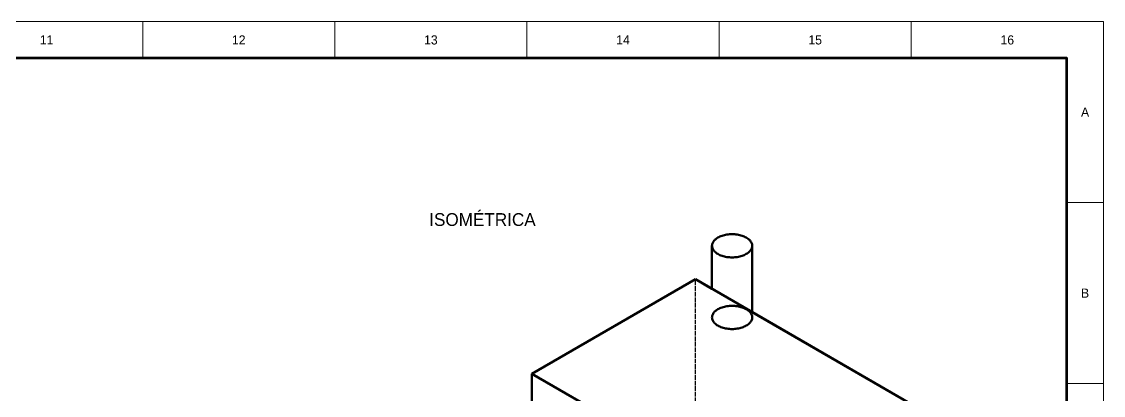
# Model space of a CAD drawing. Header units: millimetres. Extents: x 0 to 841, y 0 to 594.
# Drawn here: x 545.1 to 841, y 491.8 to 594 of the extents above; entities that cross this region are included whole.
import ezdxf
from ezdxf.enums import TextEntityAlignment as Align

# ---------------------------------------------------------------- set-up
doc = ezdxf.new("R2010")
doc.units = ezdxf.units.MM
doc.linetypes.add('DASHED', pattern=[1.524, 1.27, -0.254])
for name, color, linetype, lineweight in [('FINA', 7, 'CONTINUOUS', 18), ('NORMA', 7, 'CONTINUOUS', 70), ('OCULTA', 8, 'DASHED', 25), ('TEXTO', 7, 'CONTINUOUS', 25), ('VISIBLE', 7, 'CONTINUOUS', 50)]:
    doc.layers.add(name, color=color, linetype=linetype, lineweight=lineweight)

msp = doc.modelspace()

# ---------------------------------------------------------------- linework, layer by layer
at = {"layer": 'FINA'}
for p, q in [((578.19, 584), (578.19, 594)), ((630.75, 584), (630.75, 594)), ((683.31, 584), (683.31, 594)), ((735.88, 584), (735.88, 594)), ((788.44, 584), (788.44, 594)), ((831, 544.5), (841, 544.5)), ((831, 495), (841, 495))]:
    msp.add_line(p, q, dxfattribs=at)
msp.add_lwpolyline([(0, 0), (841, 0), (841, 594), (0, 594)], close=True, dxfattribs=at)
at = {"layer": 'NORMA'}
msp.add_lwpolyline([(20, 10), (831, 10), (831, 584), (20, 584)], close=True, dxfattribs=at)
at = {"layer": 'OCULTA'}
for p, q in [((729.39, 499.01), (729.39, 523.51)), ((729.39, 468.6), (729.39, 499.01))]:
    msp.add_line(p, q, dxfattribs=at)
at = {"layer": 'VISIBLE'}
for p, q in [((737.32, 535.61), (737.66, 535.69)), ((737.32, 535.61), (737.66, 535.69)), ((738, 535.75), (737.66, 535.69)), ((737.66, 535.69), (738, 535.75)), ((737.66, 535.69), (737.66, 535.69)), ((738.35, 535.8), (738, 535.75)), ((738, 535.75), (738.35, 535.8)), ((738, 535.75), (738, 535.75)), ((738.71, 535.83), (738.35, 535.8)), ((738.35, 535.8), (738.71, 535.83)), ((738.35, 535.8), (738.35, 535.8)), ((738.71, 535.83), (739.07, 535.85)), ((738.71, 535.83), (739.07, 535.85)), ((738.71, 535.83), (738.71, 535.83)), ((739.43, 535.86), (739.07, 535.85)), ((739.07, 535.85), (739.43, 535.86)), ((739.07, 535.85), (739.07, 535.85)), ((739.43, 535.86), (739.79, 535.85)), ((739.43, 535.86), (739.43, 535.86)), ((739.43, 535.86), (739.79, 535.85)), ((739.79, 535.85), (740.15, 535.83)), ((739.79, 535.85), (739.79, 535.85)), ((739.79, 535.85), (740.15, 535.83)), ((740.15, 535.83), (740.5, 535.8)), ((740.15, 535.83), (740.15, 535.83)), ((740.15, 535.83), (740.5, 535.8)), ((740.85, 535.75), (740.5, 535.8)), ((740.5, 535.8), (740.5, 535.8)), ((740.5, 535.8), (740.85, 535.75)), ((740.85, 535.75), (741.2, 535.69)), ((740.85, 535.75), (740.85, 535.75)), ((740.85, 535.75), (741.2, 535.69)), ((741.2, 535.69), (741.53, 535.61)), ((741.2, 535.69), (741.2, 535.69)), ((741.2, 535.69), (741.53, 535.61)), ((733.94, 532.89), (733.93, 532.68)), ((733.93, 532.68), (733.94, 532.89)), ((733.93, 532.68), (733.94, 532.47)), ((733.93, 520.89), (733.93, 532.68)), ((733.93, 532.68), (733.93, 532.68)), ((733.97, 533.1), (733.94, 532.89)), ((733.94, 532.89), (733.97, 533.1)), ((733.94, 532.89), (733.94, 532.89)), ((734.03, 533.3), (733.97, 533.1)), ((733.97, 533.1), (734.03, 533.3)), ((733.97, 533.1), (733.97, 533.1)), ((734.12, 533.5), (734.03, 533.3)), ((734.03, 533.3), (734.12, 533.5)), ((734.03, 533.3), (734.03, 533.3)), ((734.22, 533.7), (734.12, 533.5)), ((734.12, 533.5), (734.22, 533.7)), ((734.12, 533.5), (734.12, 533.5)), ((734.35, 533.9), (734.22, 533.7)), ((734.22, 533.7), (734.35, 533.9)), ((734.22, 533.7), (734.22, 533.7)), ((734.49, 534.09), (734.35, 533.9)), ((734.35, 533.9), (734.49, 534.09)), ((734.35, 533.9), (734.35, 533.9)), ((734.66, 534.27), (734.49, 534.09)), ((734.49, 534.09), (734.66, 534.27)), ((734.49, 534.09), (734.49, 534.09)), ((734.85, 534.45), (734.66, 534.27)), ((734.66, 534.27), (734.85, 534.45)), ((734.66, 534.27), (734.66, 534.27)), ((735.06, 534.61), (734.85, 534.45)), ((734.85, 534.45), (735.06, 534.61)), ((734.85, 534.45), (734.85, 534.45)), ((735.29, 534.77), (735.06, 534.61)), ((735.06, 534.61), (735.29, 534.77)), ((735.06, 534.61), (735.06, 534.61)), ((735.54, 534.93), (735.29, 534.77)), ((735.29, 534.77), (735.54, 534.93)), ((735.29, 534.77), (735.29, 534.77)), ((735.8, 535.07), (735.54, 534.93)), ((735.54, 534.93), (735.8, 535.07)), ((735.54, 534.93), (735.54, 534.93)), ((736.08, 535.2), (735.8, 535.07)), ((735.8, 535.07), (736.08, 535.2)), ((735.8, 535.07), (735.8, 535.07)), ((736.37, 535.32), (736.08, 535.2)), ((736.08, 535.2), (736.37, 535.32)), ((736.08, 535.2), (736.08, 535.2)), ((736.68, 535.43), (736.37, 535.32)), ((736.37, 535.32), (736.68, 535.43)), ((736.37, 535.32), (736.37, 535.32)), ((737, 535.53), (736.68, 535.43)), ((736.68, 535.43), (737, 535.53)), ((736.68, 535.43), (736.68, 535.43)), ((737.32, 535.61), (737, 535.53)), ((737, 535.53), (737.32, 535.61)), ((737, 535.53), (737, 535.53)), ((737.32, 535.61), (737.32, 535.61)), ((741.53, 535.61), (741.86, 535.53)), ((741.53, 535.61), (741.53, 535.61)), ((741.53, 535.61), (741.86, 535.53)), ((742.18, 535.43), (741.86, 535.53)), ((741.86, 535.53), (741.86, 535.53)), ((741.86, 535.53), (742.18, 535.43)), ((742.18, 535.43), (742.48, 535.32)), ((742.18, 535.43), (742.18, 535.43)), ((742.18, 535.43), (742.48, 535.32)), ((742.78, 535.2), (742.48, 535.32)), ((742.48, 535.32), (742.48, 535.32)), ((742.48, 535.32), (742.78, 535.2)), ((742.78, 535.2), (743.05, 535.07)), ((742.78, 535.2), (742.78, 535.2)), ((742.78, 535.2), (743.05, 535.07)), ((743.05, 535.07), (743.32, 534.93)), ((743.05, 535.07), (743.05, 535.07)), ((743.05, 535.07), (743.32, 534.93)), ((743.32, 534.93), (743.56, 534.77)), ((743.32, 534.93), (743.32, 534.93)), ((743.32, 534.93), (743.56, 534.77)), ((743.56, 534.77), (743.79, 534.61)), ((743.56, 534.77), (743.56, 534.77)), ((743.56, 534.77), (743.79, 534.61)), ((743.79, 534.61), (744, 534.45)), ((743.79, 534.61), (743.79, 534.61)), ((743.79, 534.61), (744, 534.45)), ((744, 534.45), (744.19, 534.27)), ((744, 534.45), (744, 534.45)), ((744, 534.45), (744.19, 534.27)), ((744.19, 534.27), (744.36, 534.09)), ((744.19, 534.27), (744.19, 534.27)), ((744.19, 534.27), (744.36, 534.09)), ((744.36, 534.09), (744.51, 533.9)), ((744.36, 534.09), (744.36, 534.09)), ((744.36, 534.09), (744.51, 533.9)), ((744.51, 533.9), (744.64, 533.7)), ((744.51, 533.9), (744.51, 533.9)), ((744.51, 533.9), (744.64, 533.7)), ((744.64, 533.7), (744.74, 533.5)), ((744.64, 533.7), (744.64, 533.7)), ((744.64, 533.7), (744.74, 533.5)), ((744.74, 533.5), (744.82, 533.3)), ((744.74, 533.5), (744.74, 533.5)), ((744.74, 533.5), (744.82, 533.3)), ((744.82, 533.3), (744.88, 533.1)), ((744.82, 533.3), (744.82, 533.3)), ((744.82, 533.3), (744.88, 533.1)), ((744.88, 533.1), (744.92, 532.89)), ((744.88, 533.1), (744.88, 533.1)), ((744.88, 533.1), (744.92, 532.89)), ((744.92, 532.89), (744.93, 532.68)), ((744.92, 532.89), (744.92, 532.89)), ((744.92, 532.89), (744.93, 532.68)), ((744.93, 532.68), (744.92, 532.47)), ((744.93, 532.68), (744.93, 532.68)), ((744.93, 532.68), (744.93, 514.54)), ((733.94, 532.47), (733.97, 532.27)), ((733.97, 532.27), (734.03, 532.06)), ((734.03, 532.06), (734.12, 531.86)), ((734.12, 531.86), (734.22, 531.66)), ((734.22, 531.66), (734.35, 531.47)), ((734.35, 531.47), (734.49, 531.28)), ((734.49, 531.28), (734.66, 531.09)), ((734.66, 531.09), (734.85, 530.92)), ((734.85, 530.92), (735.06, 530.75)), ((735.06, 530.75), (735.29, 530.59)), ((735.29, 530.59), (735.54, 530.44)), ((735.54, 530.44), (735.8, 530.29)), ((735.8, 530.29), (736.08, 530.16)), ((736.37, 530.04), (736.08, 530.16)), ((736.37, 530.04), (736.68, 529.93)), ((736.68, 529.93), (737, 529.83)), ((737, 529.83), (737.32, 529.75)), ((737.66, 529.67), (737.32, 529.75)), ((741.53, 529.75), (741.2, 529.67)), ((741.86, 529.83), (741.53, 529.75)), ((741.86, 529.83), (742.18, 529.93)), ((742.48, 530.04), (742.18, 529.93)), ((742.78, 530.16), (742.48, 530.04)), ((743.05, 530.29), (742.78, 530.16)), ((743.32, 530.44), (743.05, 530.29)), ((743.56, 530.59), (743.32, 530.44)), ((743.79, 530.75), (743.56, 530.59)), ((744, 530.92), (743.79, 530.75)), ((744.19, 531.09), (744, 530.92)), ((744.36, 531.28), (744.19, 531.09)), ((744.51, 531.47), (744.36, 531.28)), ((744.64, 531.66), (744.51, 531.47)), ((744.74, 531.86), (744.64, 531.66)), ((744.82, 532.06), (744.74, 531.86)), ((744.88, 532.27), (744.82, 532.06)), ((744.92, 532.47), (744.88, 532.27)), ((737.66, 529.67), (738, 529.61)), ((738, 529.61), (738.35, 529.57)), ((738.71, 529.53), (738.35, 529.57)), ((739.07, 529.51), (738.71, 529.53)), ((739.07, 529.51), (739.43, 529.51)), ((739.43, 529.51), (739.79, 529.51)), ((740.15, 529.53), (739.79, 529.51)), ((740.15, 529.53), (740.5, 529.57)), ((740.85, 529.61), (740.5, 529.57)), ((741.2, 529.67), (740.85, 529.61)), ((729.39, 523.51), (684.63, 497.67)), ((684.63, 497.67), (729.39, 523.51)), ((729.39, 523.51), (791.62, 487.58)), ((729.39, 523.51), (729.39, 523.51)), ((729.39, 523.51), (729.39, 523.51)), ((729.39, 523.51), (733.93, 520.89)), ((733.93, 520.89), (733.93, 520.89)), ((733.93, 520.89), (733.93, 520.89)), ((733.93, 520.89), (733.93, 520.89)), ((733.93, 520.89), (733.93, 520.89)), ((733.93, 520.89), (733.93, 520.89)), ((733.93, 520.89), (733.93, 520.89)), ((733.93, 520.89), (733.93, 520.89)), ((733.93, 520.89), (733.93, 520.89)), ((733.93, 520.89), (733.93, 520.89)), ((733.93, 520.89), (733.93, 520.89)), ((733.93, 520.89), (733.93, 520.89)), ((733.93, 520.89), (733.93, 520.89)), ((733.93, 520.89), (733.93, 520.89)), ((733.93, 520.89), (733.93, 520.89)), ((733.93, 520.89), (733.93, 520.89)), ((733.93, 520.89), (733.93, 520.89)), ((733.93, 520.89), (733.93, 520.89)), ((733.93, 520.89), (733.93, 520.89)), ((733.93, 520.89), (733.93, 520.89)), ((733.93, 520.89), (733.93, 520.89)), ((733.93, 520.89), (733.93, 520.89)), ((735.06, 515.02), (734.85, 514.85)), ((735.29, 515.18), (735.06, 515.02)), ((735.54, 515.33), (735.29, 515.18)), ((735.8, 515.47), (735.54, 515.33)), ((736.08, 515.6), (735.8, 515.47)), ((736.37, 515.73), (736.08, 515.6)), ((736.68, 515.84), (736.37, 515.73)), ((737, 515.93), (736.68, 515.84)), ((737.32, 516.02), (737, 515.93)), ((737.32, 516.02), (737.66, 516.09)), ((738, 516.15), (737.66, 516.09)), ((738.35, 516.2), (738, 516.15)), ((738.71, 516.23), (738.35, 516.2)), ((738.71, 516.23), (739.07, 516.25)), ((739.43, 516.26), (739.07, 516.25)), ((739.43, 516.26), (739.79, 516.25)), ((739.79, 516.25), (740.15, 516.23)), ((740.15, 516.23), (740.5, 516.2)), ((740.85, 516.15), (740.5, 516.2)), ((740.85, 516.15), (741.2, 516.09)), ((741.2, 516.09), (741.53, 516.02)), ((741.53, 516.02), (741.86, 515.93)), ((742.18, 515.84), (741.86, 515.93)), ((742.18, 515.84), (742.48, 515.73)), ((742.78, 515.6), (742.48, 515.73)), ((742.78, 515.6), (743.05, 515.47)), ((743.05, 515.47), (743.32, 515.33)), ((743.32, 515.33), (743.56, 515.18)), ((743.56, 515.18), (743.79, 515.02)), ((743.79, 515.02), (744, 514.85)), ((733.94, 513.29), (733.93, 513.09)), ((733.93, 513.09), (733.94, 512.88)), ((733.97, 513.5), (733.94, 513.29)), ((733.94, 512.88), (733.97, 512.67)), ((734.03, 513.7), (733.97, 513.5)), ((733.97, 512.67), (734.03, 512.47)), ((734.12, 513.91), (734.03, 513.7)), ((734.03, 512.47), (734.12, 512.26)), ((734.22, 514.11), (734.12, 513.91)), ((734.12, 512.26), (734.22, 512.06)), ((734.35, 514.3), (734.22, 514.11)), ((734.22, 512.06), (734.35, 511.87)), ((734.49, 514.49), (734.35, 514.3)), ((734.66, 514.67), (734.49, 514.49)), ((734.85, 514.85), (734.66, 514.67)), ((744, 514.85), (744.19, 514.67)), ((744.19, 514.67), (744.36, 514.49)), ((744.36, 514.49), (744.51, 514.3)), ((744.51, 514.3), (744.64, 514.11)), ((744.64, 512.06), (744.51, 511.87)), ((744.64, 514.11), (744.74, 513.91)), ((744.74, 512.26), (744.64, 512.06)), ((744.74, 513.91), (744.82, 513.7)), ((744.82, 512.47), (744.74, 512.26)), ((744.82, 513.7), (744.88, 513.5)), ((744.88, 512.67), (744.82, 512.47)), ((744.88, 513.5), (744.92, 513.29)), ((744.92, 512.88), (744.88, 512.67)), ((744.92, 513.29), (744.93, 513.09)), ((744.93, 513.09), (744.92, 512.88)), ((744.93, 514.54), (744.93, 514.54)), ((744.93, 514.54), (744.93, 514.54)), ((744.93, 514.54), (744.93, 514.54)), ((744.93, 514.54), (744.93, 514.54)), ((744.93, 514.54), (744.93, 514.54)), ((744.93, 514.54), (744.93, 514.54)), ((744.93, 514.54), (744.93, 514.54)), ((744.93, 514.54), (744.93, 514.54)), ((744.93, 514.54), (744.93, 514.54)), ((744.93, 514.54), (744.93, 514.54)), ((744.93, 514.54), (744.93, 514.54)), ((744.93, 514.54), (791.62, 487.58)), ((734.35, 511.87), (734.49, 511.68)), ((734.49, 511.68), (734.66, 511.5)), ((734.66, 511.5), (734.85, 511.32)), ((734.85, 511.32), (735.06, 511.15)), ((735.06, 511.15), (735.29, 510.99)), ((735.29, 510.99), (735.54, 510.84)), ((735.54, 510.84), (735.8, 510.7)), ((735.8, 510.7), (736.08, 510.57)), ((736.37, 510.44), (736.08, 510.57)), ((736.37, 510.44), (736.68, 510.34)), ((736.68, 510.34), (737, 510.24)), ((737, 510.24), (737.32, 510.15)), ((737.66, 510.08), (737.32, 510.15)), ((737.66, 510.08), (738, 510.02)), ((738, 510.02), (738.35, 509.97)), ((738.71, 509.94), (738.35, 509.97)), ((739.07, 509.92), (738.71, 509.94)), ((739.07, 509.92), (739.43, 509.91)), ((739.43, 509.91), (739.79, 509.92)), ((740.15, 509.94), (739.79, 509.92)), ((740.15, 509.94), (740.5, 509.97)), ((740.85, 510.02), (740.5, 509.97)), ((741.2, 510.08), (740.85, 510.02)), ((741.53, 510.15), (741.2, 510.08)), ((741.86, 510.24), (741.53, 510.15)), ((741.86, 510.24), (742.18, 510.34)), ((742.48, 510.44), (742.18, 510.34)), ((742.78, 510.57), (742.48, 510.44)), ((743.05, 510.7), (742.78, 510.57)), ((743.32, 510.84), (743.05, 510.7)), ((743.56, 510.99), (743.32, 510.84)), ((743.79, 511.15), (743.56, 510.99)), ((744, 511.32), (743.79, 511.15)), ((744.19, 511.5), (744, 511.32)), ((744.36, 511.68), (744.19, 511.5)), ((744.51, 511.87), (744.36, 511.68)), ((684.63, 473.17), (684.63, 497.67)), ((684.63, 497.67), (746.86, 461.74)), ((684.63, 473.17), (684.63, 497.67)), ((684.63, 497.67), (684.63, 497.67)), ((684.63, 497.67), (684.63, 497.67))]:
    msp.add_line(p, q, dxfattribs=at)

# ---------------------------------------------------------------- texts
at = {"layer": 'TEXTO'}
for s, height, p in [('11', 2.5, (551.91, 589)), ('12', 2.5, (604.47, 589)), ('13', 2.5, (657.03, 589)), ('14', 2.5, (709.59, 589)), ('15', 2.5, (762.16, 589)), ('16', 2.5, (814.72, 589)), ('A', 2.5, (836, 569.25)), ('ISOMÉTRICA', 3.5, (671.14, 539.86)), ('B', 2.5, (836, 519.75))]:
    msp.add_text(s, height=height, dxfattribs=at).set_placement(p, align=Align.MIDDLE_CENTER)

doc.saveas('drawing.dxf')
